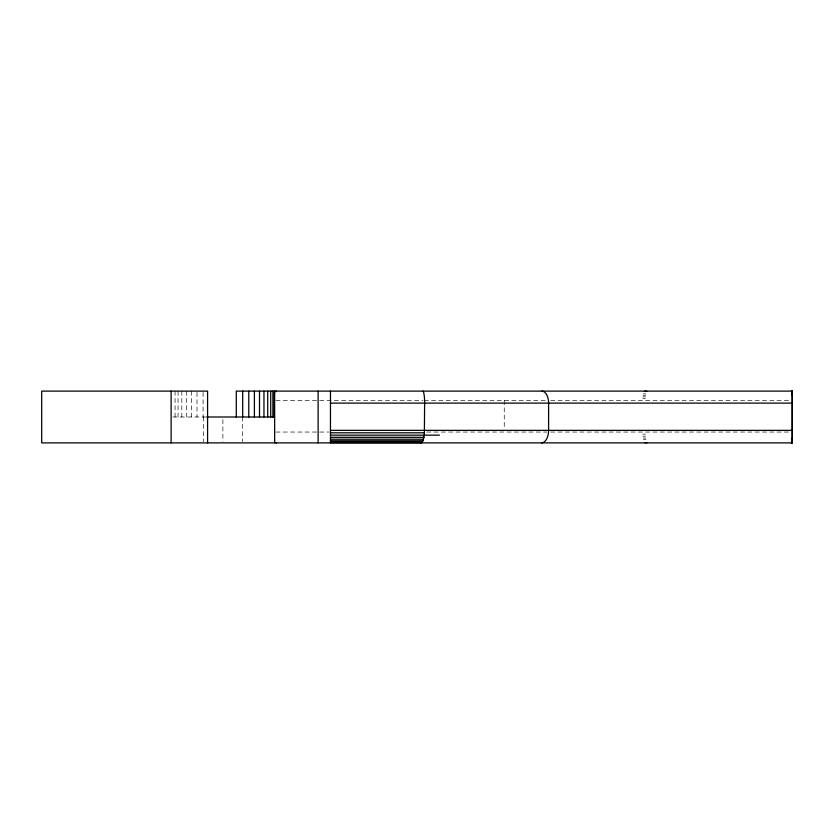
<?xml version="1.0" encoding="UTF-8"?>
<svg xmlns="http://www.w3.org/2000/svg" width="834" height="834" viewBox="0 0 834 834"><rect width="100%" height="100%" fill="white"/><g stroke="black" fill="none" stroke-linecap="round" stroke-linejoin="round"><path stroke-width="0.63" stroke-dasharray="4.17 3.13" d="M643.327 393.846L645.86 393.846M643.077 395.253L645.641 395.253M642.878 396.859L645.474 396.859M642.764 398.61L645.37 398.61M275.918 400.424L422.953 400.424M424.214 400.424L546.927 400.424M550.721 400.424L789.798 400.424M172.888 417L207.583 417M275.918 432.043L328.742 432.043M426.727 432.043L546.927 432.043M550.721 432.043L789.798 432.043M642.774 434.16L645.38 434.16M642.91 436.192L645.495 436.192M643.129 438.069L645.693 438.069M643.431 439.706L645.954 439.706M504.247 400.424L504.247 428.249M242.298 417L242.298 441.593M222.887 419.585L222.887 441.593M203.475 417L203.475 441.593M203.079 392.407L203.079 417M197.001 392.407L197.001 417M191.372 391.115L191.372 417M186.284 391.115L186.284 417M181.822 391.115L181.822 417M178.059 391.115L178.059 417M175.057 391.115L175.057 417"/><path stroke-width="1.25" d="M792.196 442.885L792.196 391.115M207.583 442.885L207.583 391.115L41.7 391.115L41.7 442.885L792.258 442.885L792.258 391.115L236.283 391.115L236.283 417M420.993 442.885L423.015 440.769L424.35 435.15L424.621 403.114A11.937 1.751 -90 0 0 424.099 394.638A12.187 1.783 -90 0 0 422.848 391.115M792.164 439.216L791.789 442.885M792.29 438.069L792.279 441.061M791.393 442.885L792.258 442.677M644.38 391.292L646.788 391.292M791.518 391.115L792.269 391.292M791.674 391.292L792.279 391.824M791.8 391.115L792.175 392.032M791.82 391.824L792.279 392.689M791.935 392.032L792.164 393.137M791.956 392.689L792.29 393.846M330.462 403.114L792.144 403.114M206.926 417L274.657 417M330.462 430.354L792.144 430.354M330.462 432.794L424.558 432.794M330.462 435.15L439.497 435.15M330.462 437.318L424.016 437.318M330.462 439.216L423.557 439.216M330.462 440.769L423.015 440.769M330.462 441.926L422.379 441.926M791.737 442.062L792.269 442.062M330.462 442.646L421.702 442.646M644.651 442.677L647.028 442.677M792.071 393.846L792.29 395.253M791.987 393.137L792.154 394.628M330.462 391.115L330.462 442.885M318.119 391.115L318.119 442.885M274.657 391.115L274.657 442.885M274.209 391.115L274.209 417M272.895 391.115L272.895 417M270.716 391.115L270.716 417M267.724 391.115L267.724 417M263.961 391.115L263.961 417M259.499 391.115L259.499 417M254.401 391.115L254.401 417M248.772 391.115L248.772 417M242.694 391.115L242.694 417M171.116 391.115L171.116 442.885M541.86 391.125A12.02 6.724 90 0 1 548.605 403.114L548.595 430.354A12.552 7.026 -90 0 1 541.558 442.875M275.627 391.824A9.257 1.564 -90 0 1 276.221 391.115M276.481 442.896A10.821 1.824 -90 0 1 276.127 442.677"/></g></svg>
